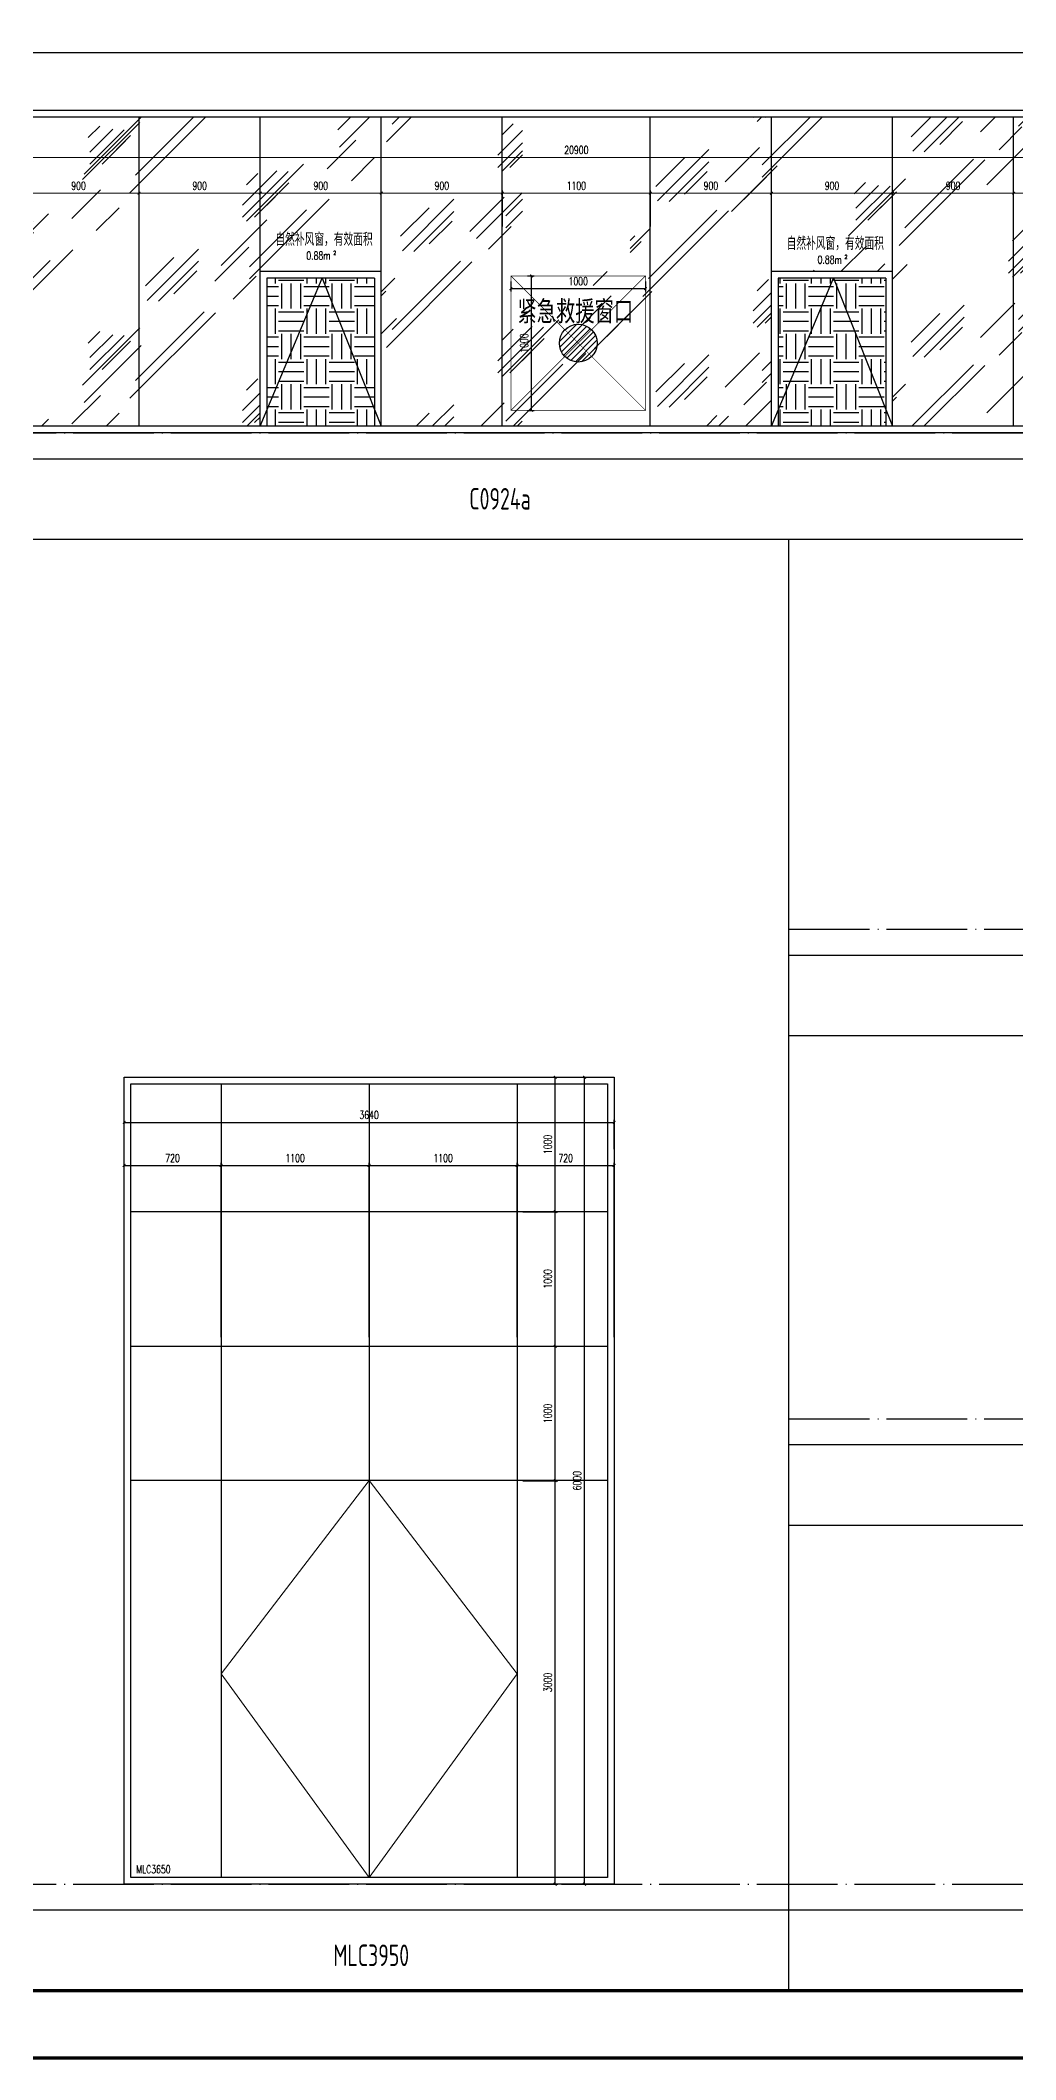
# Model space of a CAD drawing. Extents: x -4210259 to 293730, y -7499 to 868879.
# Drawn here: x -172583 to -165335, y 421208 to 436221 of the extents above; entities that cross this region are included whole.
import ezdxf
from ezdxf.enums import TextEntityAlignment as Align

# ---------------------------------------------------------------- set-up
doc = ezdxf.new("R2010")
doc.units = 0
doc.header["$LTSCALE"] = 1000
doc.header["$MEASUREMENT"] = 0
doc.linetypes.add('DASH', pattern=[0.35, 0.25, -0.1])
doc.linetypes.add('DOTE', pattern=[2.42, 2, -0.2, 0.02, -0.2])
doc.layers.get('Defpoints').update_dxf_attribs({"color": 210})
for name, color, linetype in [('0-cxFrame', 155, 'Continuous'), ('A-AXIS-DOTE', 14, 'DOTE'), ('A-CURTAIN', 134, 'Continuous'), ('A-LIN-V', 9, 'Continuous'), ('A-TEXT', 61, 'Continuous'), ('A-WINDOW', 140, 'Continuous'), ('A-云线', 50, 'Continuous'), ('A-门窗表显示尺寸', 160, 'Continuous'), ('SPACE_HATCH', 8, 'Continuous'), ('参考线', 8, 'Continuous')]:
    doc.layers.add(name, color=color, linetype=linetype)
doc.layers.add('0-cxText', color=131, linetype='Continuous', lineweight=25)
doc.layers.add('A-WALL-HATCH', color=8, linetype='Continuous', lineweight=13)
doc.layers.add('A-加建区域', color=47, linetype='Continuous', plot=False)
doc.styles.add('_TCH_DIM_T3', font='SIMPLEX', dxfattribs={"width": 0.705882, "bigfont": 'GBCBIG'})
doc.styles.add('_TCH_SPACE', font='SIMPLEX', dxfattribs={"height": 5, "bigfont": 'GBCBIG'})
doc.styles.add('A-DIM_T3', font='SIMPLEX', dxfattribs={"width": 0.705882, "bigfont": 'GBCBIG'})
doc.styles.add('A-STANDARD', font='SIMPLEX', dxfattribs={"bigfont": 'GBCBIG'})
doc.styles.add('cx_tuming', font='')
doc.styles.add('cx_tuqian1', font='')
doc.styles.add('EXPO2012', font='@TSSDENG', dxfattribs={"width": 0.7, "bigfont": '@TSSDCHN'})
doc.styles.add('STYLE1', font='')
doc.styles.add('黑体', font='', dxfattribs={"height": 12})
doc.styles.get('cx_tuming').set_extended_font_data('SimHei')
doc.styles.get('cx_tuqian1').set_extended_font_data('SimSun')
doc.styles.get('STYLE1').set_extended_font_data('SimSun')
doc.styles.get('黑体').set_extended_font_data('SimHei')
doc.dimstyles.new('_TCH_ARCH&&20', dxfattribs={"dimtxt": 59.5, "dimasz": 20, "dimexe": 20, "dimexo": 20, "dimgap": 25.25, "dimtad": 1, "dimdec": 0, "dimzin": 0, "dimdsep": 46, "dimtxsty": '_TCH_DIM_T3', "dimblk": 'ARCHTICK', "dimcen": 0.09, "dimclrt": 7, "dimazin": 2, "dimtfac": 1, "dimtdec": 0, "dimtix": 1, "dimtmove": 2, "dimatfit": 3, "dimfxl": 0, "dimtolj": 1, "dimtzin": 0, "dimarcsym": 0})
doc.dimstyles.new('A-DIM&&20', dxfattribs={"dimtxt": 59.5, "dimasz": 20, "dimexe": 20, "dimexo": 20, "dimgap": 25.25, "dimtad": 1, "dimdec": 0, "dimzin": 0, "dimdsep": 46, "dimtxsty": 'A-DIM_T3', "dimblk": 'ARCHTICK', "dimcen": 0.09, "dimclrt": 7, "dimazin": 2, "dimtfac": 1, "dimtdec": 0, "dimtix": 1, "dimtmove": 2, "dimatfit": 3, "dimfxl": 0, "dimtolj": 1, "dimtzin": 0, "dimarcsym": 0})
pattern_1 = [(0, (0, 0), (187.5, 187.5), [187.5, -187.5]), (0, (0, 70.31), (187.5, 187.5), [187.5, -187.5]), (0, (0, 140.62), (187.5, 187.5), [187.5, -187.5]), (90, (23.44, 164.06), (-187.5, 187.5), [187.5, -187.5]), (90, (93.75, 164.06), (-187.5, 187.5), [187.5, -187.5]), (90, (164.06, 164.06), (-187.5, 187.5), [187.5, -187.5])]

# ---------------------------------------------------------------- blocks, each defined once
blk = doc.blocks.new('TK22.A1 L(Dragon)')
at = {"layer": '0-cxFrame', "color": 7, "const_width": 0.5}
blk.add_lwpolyline([(0, 0), (-841, 0), (-841, 594), (0, 594)], close=True, dxfattribs=at)
at = {"layer": '0-cxFrame', "const_width": 0.5}
blk.add_lwpolyline([(-80, 10), (-821, 10), (-821, 584), (-80, 584)], close=True, dxfattribs=at)
at = {"style": '黑体', "flags": 4}
blk.add_attdef('图幅', text='', height=3.3, dxfattribs=at).set_placement((-40, 3), align=Align.RIGHT)
at = {"layer": '0-cxText', "flags": 4}
for tag, height, style, p in [('建设单位', 3.5, 'cx_tuming', (-45, 240)), ('项目名称', 3.5, 'cx_tuming', (-45, 210)), ('子项名称', 3.5, 'cx_tuming', (-45, 180)), ('工程编号', 3.3, 'cx_tuqian1', (-35, 165)), ('图名1', 3.5, 'cx_tuming', (-45, 87)), ('图名2', 3.5, 'cx_tuming', (-45, 79)), ('图名3', 3.5, 'cx_tuming', (-45, 71)), ('出图日期', 3.3, 'cx_tuqian1', (-39, 60)), ('专业', 3.3, 'cx_tuqian1', (-55, 52)), ('图号', 3.3, 'cx_tuqian1', (-55, 44)), ('版次', 3.3, 'cx_tuqian1', (-20, 44))]:
    blk.add_attdef(tag, text='', height=height, dxfattribs=dict(at, style=style)).set_placement(p, align=Align.MIDDLE)
at = {"layer": 'Defpoints', "color": 6, "flags": 4}
for tag, height, style, p in [('tufu', 3.3, '黑体', (-12, 12)), ('dwfname', 4, 'cx_tuqian1', (-80, 3))]:
    blk.add_attdef(tag, text='', height=height, dxfattribs=dict(at, style=style)).set_placement(p, align=Align.RIGHT)
blk = doc.blocks.new('_ArchTick')
at = {"color": 0, "linetype": 'ByBlock', "const_width": 0.4}
blk.add_lwpolyline([(-0.5, -0.5), (0.5, 0.5)], dxfattribs=at)
blk = doc.blocks.new('*D1372')
at = {"layer": 'A-门窗表显示尺寸', "color": 0, "lineweight": -2}
for p, q in [((-1982287, 523237), (-1982156, 523237)), ((-1982176, 517237), (-1982176, 523237)), ((-1982287, 517237), (-1982156, 517237))]:
    blk.add_line(p, q, dxfattribs=at)
at = {"layer": 'Defpoints', "color": 0}
for p in [(-1982307, 523237), (-1982176, 523237), (-1982307, 517237)]:
    blk.add_point(p, dxfattribs=at)
at = {"layer": 'A-门窗表显示尺寸', "color": 0, "lineweight": -2, "xscale": 20, "yscale": 20, "zscale": 20}
for p, rotation in [((-1982176, 523237), 90), ((-1982176, 517237), 270)]:
    blk.add_blockref('_ArchTick', p, dxfattribs=dict(at, rotation=rotation))
at = {"layer": 'A-门窗表显示尺寸', "color": 7, "insert": (-1982231, 520237), "char_height": 59.5, "attachment_point": 5, "rotation": 90, "style": 'A-DIM_T3'}
blk.add_mtext('\\A1;6000', dxfattribs=at)
blk = doc.blocks.new('*D1373')
at = {"layer": 'A-门窗表显示尺寸', "color": 0, "lineweight": -2}
for p, q in [((-1982635, 523237), (-1982374, 523237)), ((-1982394, 522237), (-1982394, 523237)), ((-1982635, 522237), (-1982374, 522237))]:
    blk.add_line(p, q, dxfattribs=at)
at = {"layer": 'Defpoints', "color": 0}
for p in [(-1982655, 523237), (-1982394, 523237), (-1982655, 522237)]:
    blk.add_point(p, dxfattribs=at)
at = {"layer": 'A-门窗表显示尺寸', "color": 0, "lineweight": -2, "xscale": 20, "yscale": 20, "zscale": 20}
for p, rotation in [((-1982394, 523237), 90), ((-1982394, 522237), 270)]:
    blk.add_blockref('_ArchTick', p, dxfattribs=dict(at, rotation=rotation))
at = {"layer": 'A-门窗表显示尺寸', "color": 7, "insert": (-1982449, 522737), "char_height": 59.5, "attachment_point": 5, "rotation": 90, "style": 'A-DIM_T3'}
blk.add_mtext('\\A1;1000', dxfattribs=at)
blk = doc.blocks.new('*D1374')
at = {"layer": 'A-门窗表显示尺寸', "color": 0, "lineweight": -2}
for p, q in [((-1982635, 522237), (-1982374, 522237)), ((-1982394, 521237), (-1982394, 522237)), ((-1982635, 521237), (-1982374, 521237))]:
    blk.add_line(p, q, dxfattribs=at)
at = {"layer": 'Defpoints', "color": 0}
for p in [(-1982655, 522237), (-1982394, 522237), (-1982655, 521237)]:
    blk.add_point(p, dxfattribs=at)
at = {"layer": 'A-门窗表显示尺寸', "color": 0, "lineweight": -2, "xscale": 20, "yscale": 20, "zscale": 20}
for p, rotation in [((-1982394, 522237), 90), ((-1982394, 521237), 270)]:
    blk.add_blockref('_ArchTick', p, dxfattribs=dict(at, rotation=rotation))
at = {"layer": 'A-门窗表显示尺寸', "color": 7, "insert": (-1982449, 521737), "char_height": 59.5, "attachment_point": 5, "rotation": 90, "style": 'A-DIM_T3'}
blk.add_mtext('\\A1;1000', dxfattribs=at)
blk = doc.blocks.new('*D1375')
at = {"layer": 'A-门窗表显示尺寸', "color": 0, "lineweight": -2}
for p, q in [((-1982635, 521237), (-1982374, 521237)), ((-1982394, 520237), (-1982394, 521237)), ((-1982635, 520237), (-1982374, 520237))]:
    blk.add_line(p, q, dxfattribs=at)
at = {"layer": 'Defpoints', "color": 0}
for p in [(-1982655, 521237), (-1982394, 521237), (-1982655, 520237)]:
    blk.add_point(p, dxfattribs=at)
at = {"layer": 'A-门窗表显示尺寸', "color": 0, "lineweight": -2, "xscale": 20, "yscale": 20, "zscale": 20}
for p, rotation in [((-1982394, 521237), 90), ((-1982394, 520237), 270)]:
    blk.add_blockref('_ArchTick', p, dxfattribs=dict(at, rotation=rotation))
at = {"layer": 'A-门窗表显示尺寸', "color": 7, "insert": (-1982449, 520737), "char_height": 59.5, "attachment_point": 5, "rotation": 90, "style": 'A-DIM_T3'}
blk.add_mtext('\\A1;1000', dxfattribs=at)
blk = doc.blocks.new('*D1376')
at = {"layer": 'A-门窗表显示尺寸', "color": 0, "lineweight": -2}
for p, q in [((-1982635, 520237), (-1982374, 520237)), ((-1982394, 517237), (-1982394, 520237)), ((-1982635, 517237), (-1982374, 517237))]:
    blk.add_line(p, q, dxfattribs=at)
at = {"layer": 'Defpoints', "color": 0}
for p in [(-1982655, 520237), (-1982394, 520237), (-1982655, 517237)]:
    blk.add_point(p, dxfattribs=at)
at = {"layer": 'A-门窗表显示尺寸', "color": 0, "lineweight": -2, "xscale": 20, "yscale": 20, "zscale": 20}
for p, rotation in [((-1982394, 520237), 90), ((-1982394, 517237), 270)]:
    blk.add_blockref('_ArchTick', p, dxfattribs=dict(at, rotation=rotation))
at = {"layer": 'A-门窗表显示尺寸', "color": 7, "insert": (-1982449, 518737), "char_height": 59.5, "attachment_point": 5, "rotation": 90, "style": 'A-DIM_T3'}
blk.add_mtext('\\A1;3000', dxfattribs=at)
blk = doc.blocks.new('*D1377')
at = {"layer": 'A-门窗表显示尺寸', "color": 0, "lineweight": -2}
for p, q in [((-1985598, 522703), (-1985598, 522921)), ((-1985598, 522901), (-1981956, 522901)), ((-1981956, 522703), (-1981956, 522921))]:
    blk.add_line(p, q, dxfattribs=at)
at = {"layer": 'Defpoints', "color": 0}
for p in [(-1981956, 522901), (-1985598, 522683), (-1981956, 522683)]:
    blk.add_point(p, dxfattribs=at)
at = {"layer": 'A-门窗表显示尺寸', "color": 0, "lineweight": -2, "xscale": 20, "yscale": 20, "zscale": 20, "rotation": 180}
blk.add_blockref('_ArchTick', (-1985598, 522901), dxfattribs=at)
at = {"layer": 'A-门窗表显示尺寸', "color": 0, "lineweight": -2, "xscale": 20, "yscale": 20, "zscale": 20}
blk.add_blockref('_ArchTick', (-1981956, 522901), dxfattribs=at)
at = {"layer": 'A-门窗表显示尺寸', "color": 7, "insert": (-1983777, 522956), "char_height": 59.5, "attachment_point": 5, "style": 'A-DIM_T3'}
blk.add_mtext('\\A1;3640', dxfattribs=at)
blk = doc.blocks.new('*D1378')
at = {"layer": 'A-门窗表显示尺寸', "color": 0, "lineweight": -2}
for p, q in [((-1982677, 521305), (-1982677, 522601)), ((-1982677, 522581), (-1981956, 522581)), ((-1981956, 521305), (-1981956, 522601))]:
    blk.add_line(p, q, dxfattribs=at)
at = {"layer": 'Defpoints', "color": 0}
for p in [(-1981956, 522581), (-1982677, 521285), (-1981956, 521285)]:
    blk.add_point(p, dxfattribs=at)
at = {"layer": 'A-门窗表显示尺寸', "color": 0, "lineweight": -2, "xscale": 20, "yscale": 20, "zscale": 20, "rotation": 180}
blk.add_blockref('_ArchTick', (-1982677, 522581), dxfattribs=at)
at = {"layer": 'A-门窗表显示尺寸', "color": 0, "lineweight": -2, "xscale": 20, "yscale": 20, "zscale": 20}
blk.add_blockref('_ArchTick', (-1981956, 522581), dxfattribs=at)
at = {"layer": 'A-门窗表显示尺寸', "color": 7, "insert": (-1982316, 522636), "char_height": 59.5, "attachment_point": 5, "style": 'A-DIM_T3'}
blk.add_mtext('\\A1;720', dxfattribs=at)
blk = doc.blocks.new('*D1379')
at = {"layer": 'A-门窗表显示尺寸', "color": 0, "lineweight": -2}
for p, q in [((-1983777, 521305), (-1983777, 522601)), ((-1983777, 522581), (-1982677, 522581)), ((-1982677, 521305), (-1982677, 522601))]:
    blk.add_line(p, q, dxfattribs=at)
at = {"layer": 'Defpoints', "color": 0}
for p in [(-1982677, 522581), (-1983777, 521285), (-1982677, 521285)]:
    blk.add_point(p, dxfattribs=at)
at = {"layer": 'A-门窗表显示尺寸', "color": 0, "lineweight": -2, "xscale": 20, "yscale": 20, "zscale": 20, "rotation": 180}
blk.add_blockref('_ArchTick', (-1983777, 522581), dxfattribs=at)
at = {"layer": 'A-门窗表显示尺寸', "color": 0, "lineweight": -2, "xscale": 20, "yscale": 20, "zscale": 20}
blk.add_blockref('_ArchTick', (-1982677, 522581), dxfattribs=at)
at = {"layer": 'A-门窗表显示尺寸', "color": 7, "insert": (-1983227, 522636), "char_height": 59.5, "attachment_point": 5, "style": 'A-DIM_T3'}
blk.add_mtext('\\A1;1100', dxfattribs=at)
blk = doc.blocks.new('*D1380')
at = {"layer": 'A-门窗表显示尺寸', "color": 0, "lineweight": -2}
for p, q in [((-1984877, 521305), (-1984877, 522601)), ((-1984877, 522581), (-1983777, 522581)), ((-1983777, 521305), (-1983777, 522601))]:
    blk.add_line(p, q, dxfattribs=at)
at = {"layer": 'Defpoints', "color": 0}
for p in [(-1983777, 522581), (-1984877, 521285), (-1983777, 521285)]:
    blk.add_point(p, dxfattribs=at)
at = {"layer": 'A-门窗表显示尺寸', "color": 0, "lineweight": -2, "xscale": 20, "yscale": 20, "zscale": 20, "rotation": 180}
blk.add_blockref('_ArchTick', (-1984877, 522581), dxfattribs=at)
at = {"layer": 'A-门窗表显示尺寸', "color": 0, "lineweight": -2, "xscale": 20, "yscale": 20, "zscale": 20}
blk.add_blockref('_ArchTick', (-1983777, 522581), dxfattribs=at)
at = {"layer": 'A-门窗表显示尺寸', "color": 7, "insert": (-1984327, 522636), "char_height": 59.5, "attachment_point": 5, "style": 'A-DIM_T3'}
blk.add_mtext('\\A1;1100', dxfattribs=at)
blk = doc.blocks.new('*D1381')
at = {"layer": 'A-门窗表显示尺寸', "color": 0, "lineweight": -2}
for p, q in [((-1985598, 521305), (-1985598, 522601)), ((-1985598, 522581), (-1984877, 522581)), ((-1984877, 521305), (-1984877, 522601))]:
    blk.add_line(p, q, dxfattribs=at)
at = {"layer": 'Defpoints', "color": 0}
for p in [(-1984877, 522581), (-1985598, 521285), (-1984877, 521285)]:
    blk.add_point(p, dxfattribs=at)
at = {"layer": 'A-门窗表显示尺寸', "color": 0, "lineweight": -2, "xscale": 20, "yscale": 20, "zscale": 20, "rotation": 180}
blk.add_blockref('_ArchTick', (-1985598, 522581), dxfattribs=at)
at = {"layer": 'A-门窗表显示尺寸', "color": 0, "lineweight": -2, "xscale": 20, "yscale": 20, "zscale": 20}
blk.add_blockref('_ArchTick', (-1984877, 522581), dxfattribs=at)
at = {"layer": 'A-门窗表显示尺寸', "color": 7, "insert": (-1985238, 522636), "char_height": 59.5, "attachment_point": 5, "style": 'A-DIM_T3'}
blk.add_mtext('\\A1;720', dxfattribs=at)
blk = doc.blocks.new('*D1507')
at = {"layer": 'A-加建区域', "color": 0, "lineweight": -2}
for p, q in [((-213333, 538419), (-213333, 538345)), ((-212333, 538419), (-212333, 538345)), ((-213333, 538365), (-212333, 538365))]:
    blk.add_line(p, q, dxfattribs=at)
at = {"layer": 'Defpoints', "color": 0}
for p in [(-213333, 538439), (-212333, 538439), (-212333, 538365)]:
    blk.add_point(p, dxfattribs=at)
at = {"layer": 'A-加建区域', "color": 0, "lineweight": -2, "xscale": 20, "yscale": 20, "zscale": 20, "rotation": 180}
blk.add_blockref('_ArchTick', (-213333, 538365), dxfattribs=at)
at = {"layer": 'A-加建区域', "color": 0, "lineweight": -2, "xscale": 20, "yscale": 20, "zscale": 20}
blk.add_blockref('_ArchTick', (-212333, 538365), dxfattribs=at)
at = {"layer": 'A-加建区域', "color": 7, "insert": (-212833, 538420), "char_height": 59.5, "attachment_point": 5, "style": '_TCH_DIM_T3'}
blk.add_mtext('\\A1;1000', dxfattribs=at)
blk = doc.blocks.new('*D1508')
at = {"layer": 'A-加建区域', "color": 0, "lineweight": -2}
for p, q in [((-213211, 538460), (-213160, 538460)), ((-213180, 537460), (-213180, 538460)), ((-213211, 537460), (-213160, 537460))]:
    blk.add_line(p, q, dxfattribs=at)
at = {"layer": 'Defpoints', "color": 0}
for p in [(-213231, 538460), (-213180, 538460), (-213231, 537460)]:
    blk.add_point(p, dxfattribs=at)
at = {"layer": 'A-加建区域', "color": 0, "lineweight": -2, "xscale": 20, "yscale": 20, "zscale": 20}
for p, rotation in [((-213180, 538460), 90), ((-213180, 537460), 270)]:
    blk.add_blockref('_ArchTick', p, dxfattribs=dict(at, rotation=rotation))
at = {"layer": 'A-加建区域', "color": 7, "insert": (-213235, 537960), "char_height": 59.5, "attachment_point": 5, "rotation": 90, "style": '_TCH_DIM_T3'}
blk.add_mtext('\\A1;1000', dxfattribs=at)
blk = doc.blocks.new('*D1455')
at = {"layer": 'A-门窗表显示尺寸', "color": 0, "lineweight": -2}
for p, q in [((-182799, 543091), (-182799, 543358)), ((-161899, 543091), (-161899, 543358)), ((-182799, 543338), (-161899, 543338))]:
    blk.add_line(p, q, dxfattribs=at)
at = {"layer": 'Defpoints', "color": 0}
for p in [(-161899, 543338), (-182799, 543071), (-161899, 543071)]:
    blk.add_point(p, dxfattribs=at)
at = {"layer": 'A-门窗表显示尺寸', "color": 0, "lineweight": -2, "xscale": 20, "yscale": 20, "zscale": 20, "rotation": 180}
blk.add_blockref('_ArchTick', (-182799, 543338), dxfattribs=at)
at = {"layer": 'A-门窗表显示尺寸', "color": 0, "lineweight": -2, "xscale": 20, "yscale": 20, "zscale": 20}
blk.add_blockref('_ArchTick', (-161899, 543338), dxfattribs=at)
at = {"layer": 'A-门窗表显示尺寸', "color": 7, "insert": (-172349, 543393), "char_height": 59.5, "attachment_point": 5, "style": 'A-DIM_T3'}
blk.add_mtext('\\A1;20900', dxfattribs=at)
blk = doc.blocks.new('*D1465')
at = {"layer": 'A-门窗表显示尺寸', "color": 0, "lineweight": -2}
for p, q in [((-169099, 542824), (-169099, 543092)), ((-169099, 543072), (-168199, 543072)), ((-168199, 542824), (-168199, 543092))]:
    blk.add_line(p, q, dxfattribs=at)
at = {"layer": 'Defpoints', "color": 0}
for p in [(-168199, 543072), (-169099, 542804), (-168199, 542804)]:
    blk.add_point(p, dxfattribs=at)
at = {"layer": 'A-门窗表显示尺寸', "color": 0, "lineweight": -2, "xscale": 20, "yscale": 20, "zscale": 20, "rotation": 180}
blk.add_blockref('_ArchTick', (-169099, 543072), dxfattribs=at)
at = {"layer": 'A-门窗表显示尺寸', "color": 0, "lineweight": -2, "xscale": 20, "yscale": 20, "zscale": 20}
blk.add_blockref('_ArchTick', (-168199, 543072), dxfattribs=at)
at = {"layer": 'A-门窗表显示尺寸', "color": 7, "insert": (-168649, 543127), "char_height": 59.5, "attachment_point": 5, "style": 'A-DIM_T3'}
blk.add_mtext('\\A1;900', dxfattribs=at)
blk = doc.blocks.new('*D1466')
at = {"layer": 'A-门窗表显示尺寸', "color": 0, "lineweight": -2}
for p, q in [((-169999, 542824), (-169999, 543092)), ((-169999, 543072), (-169099, 543072)), ((-169099, 542824), (-169099, 543092))]:
    blk.add_line(p, q, dxfattribs=at)
at = {"layer": 'Defpoints', "color": 0}
for p in [(-169099, 543072), (-169999, 542804), (-169099, 542804)]:
    blk.add_point(p, dxfattribs=at)
at = {"layer": 'A-门窗表显示尺寸', "color": 0, "lineweight": -2, "xscale": 20, "yscale": 20, "zscale": 20, "rotation": 180}
blk.add_blockref('_ArchTick', (-169999, 543072), dxfattribs=at)
at = {"layer": 'A-门窗表显示尺寸', "color": 0, "lineweight": -2, "xscale": 20, "yscale": 20, "zscale": 20}
blk.add_blockref('_ArchTick', (-169099, 543072), dxfattribs=at)
at = {"layer": 'A-门窗表显示尺寸', "color": 7, "insert": (-169549, 543127), "char_height": 59.5, "attachment_point": 5, "style": 'A-DIM_T3'}
blk.add_mtext('\\A1;900', dxfattribs=at)
blk = doc.blocks.new('*D1467')
at = {"layer": 'A-门窗表显示尺寸', "color": 0, "lineweight": -2}
for p, q in [((-170899, 542824), (-170899, 543092)), ((-170899, 543072), (-169999, 543072)), ((-169999, 542824), (-169999, 543092))]:
    blk.add_line(p, q, dxfattribs=at)
at = {"layer": 'Defpoints', "color": 0}
for p in [(-169999, 543072), (-170899, 542804), (-169999, 542804)]:
    blk.add_point(p, dxfattribs=at)
at = {"layer": 'A-门窗表显示尺寸', "color": 0, "lineweight": -2, "xscale": 20, "yscale": 20, "zscale": 20, "rotation": 180}
blk.add_blockref('_ArchTick', (-170899, 543072), dxfattribs=at)
at = {"layer": 'A-门窗表显示尺寸', "color": 0, "lineweight": -2, "xscale": 20, "yscale": 20, "zscale": 20}
blk.add_blockref('_ArchTick', (-169999, 543072), dxfattribs=at)
at = {"layer": 'A-门窗表显示尺寸', "color": 7, "insert": (-170449, 543127), "char_height": 59.5, "attachment_point": 5, "style": 'A-DIM_T3'}
blk.add_mtext('\\A1;900', dxfattribs=at)
blk = doc.blocks.new('*D1468')
at = {"layer": 'A-门窗表显示尺寸', "color": 0, "lineweight": -2}
for p, q in [((-171799, 542824), (-171799, 543092)), ((-171799, 543072), (-170899, 543072)), ((-170899, 542824), (-170899, 543092))]:
    blk.add_line(p, q, dxfattribs=at)
at = {"layer": 'Defpoints', "color": 0}
for p in [(-170899, 543072), (-171799, 542804), (-170899, 542804)]:
    blk.add_point(p, dxfattribs=at)
at = {"layer": 'A-门窗表显示尺寸', "color": 0, "lineweight": -2, "xscale": 20, "yscale": 20, "zscale": 20, "rotation": 180}
blk.add_blockref('_ArchTick', (-171799, 543072), dxfattribs=at)
at = {"layer": 'A-门窗表显示尺寸', "color": 0, "lineweight": -2, "xscale": 20, "yscale": 20, "zscale": 20}
blk.add_blockref('_ArchTick', (-170899, 543072), dxfattribs=at)
at = {"layer": 'A-门窗表显示尺寸', "color": 7, "insert": (-171349, 543127), "char_height": 59.5, "attachment_point": 5, "style": 'A-DIM_T3'}
blk.add_mtext('\\A1;900', dxfattribs=at)
blk = doc.blocks.new('*D1469')
at = {"layer": 'A-门窗表显示尺寸', "color": 0, "lineweight": -2}
for p, q in [((-172899, 542824), (-172899, 543092)), ((-172899, 543072), (-171799, 543072)), ((-171799, 542824), (-171799, 543092))]:
    blk.add_line(p, q, dxfattribs=at)
at = {"layer": 'Defpoints', "color": 0}
for p in [(-171799, 543072), (-172899, 542804), (-171799, 542804)]:
    blk.add_point(p, dxfattribs=at)
at = {"layer": 'A-门窗表显示尺寸', "color": 0, "lineweight": -2, "xscale": 20, "yscale": 20, "zscale": 20, "rotation": 180}
blk.add_blockref('_ArchTick', (-172899, 543072), dxfattribs=at)
at = {"layer": 'A-门窗表显示尺寸', "color": 0, "lineweight": -2, "xscale": 20, "yscale": 20, "zscale": 20}
blk.add_blockref('_ArchTick', (-171799, 543072), dxfattribs=at)
at = {"layer": 'A-门窗表显示尺寸', "color": 7, "insert": (-172349, 543127), "char_height": 59.5, "attachment_point": 5, "style": 'A-DIM_T3'}
blk.add_mtext('\\A1;1100', dxfattribs=at)
blk = doc.blocks.new('*D1470')
at = {"layer": 'A-门窗表显示尺寸', "color": 0, "lineweight": -2}
for p, q in [((-173799, 542824), (-173799, 543092)), ((-173799, 543072), (-172899, 543072)), ((-172899, 542824), (-172899, 543092))]:
    blk.add_line(p, q, dxfattribs=at)
at = {"layer": 'Defpoints', "color": 0}
for p in [(-172899, 543072), (-173799, 542804), (-172899, 542804)]:
    blk.add_point(p, dxfattribs=at)
at = {"layer": 'A-门窗表显示尺寸', "color": 0, "lineweight": -2, "xscale": 20, "yscale": 20, "zscale": 20, "rotation": 180}
blk.add_blockref('_ArchTick', (-173799, 543072), dxfattribs=at)
at = {"layer": 'A-门窗表显示尺寸', "color": 0, "lineweight": -2, "xscale": 20, "yscale": 20, "zscale": 20}
blk.add_blockref('_ArchTick', (-172899, 543072), dxfattribs=at)
at = {"layer": 'A-门窗表显示尺寸', "color": 7, "insert": (-173349, 543127), "char_height": 59.5, "attachment_point": 5, "style": 'A-DIM_T3'}
blk.add_mtext('\\A1;900', dxfattribs=at)
blk = doc.blocks.new('*D1471')
at = {"layer": 'A-门窗表显示尺寸', "color": 0, "lineweight": -2}
for p, q in [((-174699, 542824), (-174699, 543092)), ((-174699, 543072), (-173799, 543072)), ((-173799, 542824), (-173799, 543092))]:
    blk.add_line(p, q, dxfattribs=at)
at = {"layer": 'Defpoints', "color": 0}
for p in [(-173799, 543072), (-174699, 542804), (-173799, 542804)]:
    blk.add_point(p, dxfattribs=at)
at = {"layer": 'A-门窗表显示尺寸', "color": 0, "lineweight": -2, "xscale": 20, "yscale": 20, "zscale": 20, "rotation": 180}
blk.add_blockref('_ArchTick', (-174699, 543072), dxfattribs=at)
at = {"layer": 'A-门窗表显示尺寸', "color": 0, "lineweight": -2, "xscale": 20, "yscale": 20, "zscale": 20}
blk.add_blockref('_ArchTick', (-173799, 543072), dxfattribs=at)
at = {"layer": 'A-门窗表显示尺寸', "color": 7, "insert": (-174249, 543127), "char_height": 59.5, "attachment_point": 5, "style": 'A-DIM_T3'}
blk.add_mtext('\\A1;900', dxfattribs=at)
blk = doc.blocks.new('*D1472')
at = {"layer": 'A-门窗表显示尺寸', "color": 0, "lineweight": -2}
for p, q in [((-175599, 542824), (-175599, 543092)), ((-175599, 543072), (-174699, 543072)), ((-174699, 542824), (-174699, 543092))]:
    blk.add_line(p, q, dxfattribs=at)
at = {"layer": 'Defpoints', "color": 0}
for p in [(-174699, 543072), (-175599, 542804), (-174699, 542804)]:
    blk.add_point(p, dxfattribs=at)
at = {"layer": 'A-门窗表显示尺寸', "color": 0, "lineweight": -2, "xscale": 20, "yscale": 20, "zscale": 20, "rotation": 180}
blk.add_blockref('_ArchTick', (-175599, 543072), dxfattribs=at)
at = {"layer": 'A-门窗表显示尺寸', "color": 0, "lineweight": -2, "xscale": 20, "yscale": 20, "zscale": 20}
blk.add_blockref('_ArchTick', (-174699, 543072), dxfattribs=at)
at = {"layer": 'A-门窗表显示尺寸', "color": 7, "insert": (-175149, 543127), "char_height": 59.5, "attachment_point": 5, "style": 'A-DIM_T3'}
blk.add_mtext('\\A1;900', dxfattribs=at)
blk = doc.blocks.new('*D1473')
at = {"layer": 'A-门窗表显示尺寸', "color": 0, "lineweight": -2}
for p, q in [((-176499, 542824), (-176499, 543092)), ((-176499, 543072), (-175599, 543072)), ((-175599, 542824), (-175599, 543092))]:
    blk.add_line(p, q, dxfattribs=at)
at = {"layer": 'Defpoints', "color": 0}
for p in [(-175599, 543072), (-176499, 542804), (-175599, 542804)]:
    blk.add_point(p, dxfattribs=at)
at = {"layer": 'A-门窗表显示尺寸', "color": 0, "lineweight": -2, "xscale": 20, "yscale": 20, "zscale": 20, "rotation": 180}
blk.add_blockref('_ArchTick', (-176499, 543072), dxfattribs=at)
at = {"layer": 'A-门窗表显示尺寸', "color": 0, "lineweight": -2, "xscale": 20, "yscale": 20, "zscale": 20}
blk.add_blockref('_ArchTick', (-175599, 543072), dxfattribs=at)
at = {"layer": 'A-门窗表显示尺寸', "color": 7, "insert": (-176049, 543127), "char_height": 59.5, "attachment_point": 5, "style": 'A-DIM_T3'}
blk.add_mtext('\\A1;900', dxfattribs=at)
blk = doc.blocks.new('444')
at = {"layer": 'A-WALL-HATCH'}
for points in [[(-1983776.9, 520237.5), (-1984877.1, 518800), (-1983776.9, 517287.5)], [(-1983776.9, 520237.5), (-1982676.9, 518800), (-1983776.9, 517287.5)]]:
    blk.add_lwpolyline(points, dxfattribs=at)
at = {"layer": 'A-WINDOW'}
for p, q in [((-1984877.1, 523187.5), (-1984877.1, 517287.5)), ((-1983776.9, 523187.5), (-1983776.9, 517287.5)), ((-1982676.9, 523187.5), (-1982676.9, 517287.5)), ((-1985548.1, 522237.5), (-1982005.8, 522237.5)), ((-1985548.1, 521237.5), (-1982005.8, 521237.5)), ((-1982005.8, 520237.5), (-1985548.1, 520237.5))]:
    blk.add_line(p, q, dxfattribs=at)
for points in [[(-1985598.1, 523237.5), (-1981955.8, 523237.5), (-1981955.8, 517237.5), (-1985598.1, 517237.5)], [(-1985548.1, 523187.5), (-1982005.8, 523187.5), (-1982005.8, 517287.5), (-1985548.1, 517287.5)]]:
    blk.add_lwpolyline(points, close=True, dxfattribs=at)
at = {"layer": 'A-门窗表显示尺寸', "color": 3, "style": 'A-STANDARD', "width": 0.705882}
blk.add_text('MLC3650', height=59.5, dxfattribs=at).set_placement((-1985507.9, 517317.5))
at = {"layer": 'A-门窗表显示尺寸'}
for p1, p2, distance, picture, middle in [((-1982655.4, 522237.5), (-1982655.4, 523237.5), -261.4, '*D1373', (-1982449, 522737.5)), ((-1982306.6, 517237.5), (-1982306.6, 523237.5), -130.4, '*D1372', (-1982231.2, 520237.5)), ((-1984877.1, 521285.4), (-1983776.9, 521285.4), 1295.4, '*D1380', (-1984327, 522635.9)), ((-1983776.9, 521285.4), (-1982676.9, 521285.4), 1295.4, '*D1379', (-1983226.9, 522635.9)), ((-1982655.4, 521237.5), (-1982655.4, 522237.5), -261.4, '*D1374', (-1982449, 521737.5)), ((-1982655.4, 520237.5), (-1982655.4, 521237.5), -261.4, '*D1375', (-1982449, 520737.5)), ((-1982655.4, 517237.5), (-1982655.4, 520237.5), -261.4, '*D1376', (-1982449, 518737.5))]:
    dim = blk.add_aligned_dim(p1=p1, p2=p2, distance=distance, dimstyle='A-DIM&&20', dxfattribs=at)
    dim.commit()
    dim.dimension.update_dxf_attribs({"geometry": picture, "text_midpoint": middle})
for p1, p2, distance, text, picture, middle in [((-1985598.1, 522683.4), (-1981955.8, 522683.4), 217.5, '3640', '*D1377', (-1983776.9, 522955.9)), ((-1985598.1, 521285.4), (-1984877.1, 521285.4), 1295.4, '720', '*D1381', (-1985237.6, 522635.9)), ((-1982676.9, 521285.4), (-1981955.8, 521285.4), 1295.4, '720', '*D1378', (-1982316.4, 522635.9))]:
    dim = blk.add_aligned_dim(p1=p1, p2=p2, distance=distance, text=text, dimstyle='A-DIM&&20', dxfattribs=at)
    dim.commit()
    dim.dimension.update_dxf_attribs({"geometry": picture, "text_midpoint": middle})
blk = doc.blocks.new('w432432')
at = {"layer": 'A-加建区域'}
h = blk.add_hatch(dxfattribs=at)
h.set_pattern_fill('ANSI31', color=256, scale=20)
h.set_pattern_definition([(45, (-1625650.35, -1064386.833), (-22.4506403, 22.4506403), [])])
edge = h.paths.add_edge_path()
edge.add_arc((-212832.6, 537960), 140.7, 0, 360)
at = {"layer": 'A-加建区域', "linetype": 'DASH', "const_width": 5}
blk.add_lwpolyline([(-213332.6, 538460), (-212332.6, 538460), (-212332.6, 537460), (-213332.6, 537460)], close=True, dxfattribs=at)
for points in [[(-213332.6, 538460), (-212332.6, 537460)], [(-212332.6, 538460), (-213332.6, 537460)]]:
    blk.add_lwpolyline(points, dxfattribs=at)
at = {"layer": 'A-加建区域', "ltscale": 0.5}
blk.add_circle((-212832.6, 537960), 140.7, dxfattribs=at)
at = {"layer": 'A-加建区域', "linetype": 'Continuous', "style": 'STYLE1', "width": 0.7}
blk.add_text('紧急救援窗口', height=150, dxfattribs=at).set_placement((-213284.3, 538123))
at = {"layer": 'A-加建区域'}
for p1, p2, distance, picture, middle in [((-213332.6, 538438.7), (-212332.6, 538438.7), -73.3, '*D1507', (-212832.6, 538420.4)), ((-213231.4, 537460), (-213231.4, 538460), -51.4, '*D1508', (-213235, 537960))]:
    dim = blk.add_aligned_dim(p1=p1, p2=p2, distance=distance, dimstyle='_TCH_ARCH&&20', dxfattribs=at)
    dim.commit()
    dim.dimension.update_dxf_attribs({"geometry": picture, "text_midpoint": middle})
blk = doc.blocks.new('rrr')
blk.add_wipeout([(-182799.3, 541289.4), (-161899.3, 541289.4), (-161899.3, 543689.4), (-182799.3, 543689.4)]).dxf.layer = '参考线'
at = {"layer": 'A-WALL-HATCH'}
h = blk.add_hatch(dxfattribs=at)
h.set_pattern_fill('玻璃2', color=256, scale=100, angle=180)
h.set_pattern_definition([(45, (1223512.4, 24111.9), (0, 1527.35065), [600, -360, 600, -360, 240, -523.2816]), (45, (1223482.4, 24141.9), (0, 1527.35065), [480, -600, 360, -360, 420, -463.2816]), (45, (1223482.4, 24231.9), (0, 1527.35065), [360, -720, 240, -360, 540, -463.2816]), (45, (1223572.4, 24141.9), (0, 1527.35065), [360, -720, 300, -1303.2815]), (45, (1223662.4, 24231.9), (0, 1527.35065), [180, -900, 120, -1483.2815]), (45, (1223512.4, 24381.9), (0, 1527.35065), [120, -900, 120, -480, 300, -763.2816]), (45, (1224052.4, 24291.9), (0, 1527.35065), [600, -900, 720, -475.2816]), (45, (1224052.4, 24201.9), (0, 1527.35065), [840, -600, 900, -355.2816]), (45, (1224202.4, 24321.9), (0, -1697.0563), [600, -840, 480, -763.2816]), (45, (1224112.4, 24501.9), (0, 1527.35065), [300, -1200, 360, -823.2816]), (45, (1224292.4, 24411.9), (0, 1527.35065), [240, -1200, 240, -1003.2815])])
h.paths.add_polyline_path([(-177399.3, 541339.4), (-177399.3, 542489.4), (-177249.3, 542489.4), (-177249.3, 543639.4), (-182749.3, 543639.4), (-182749.3, 542489.4), (-181899.3, 542489.4), (-181899.3, 541339.4), (-180099.3, 541339.4), (-180099.3, 542489.4), (-179199.3, 542489.4), (-179199.3, 541339.4)])
h.paths.add_polyline_path([(-168199.3, 541339.4), (-168199.3, 542489.4), (-168249.3, 542489.4), (-168249.3, 543639.4), (-171949.3, 543639.4), (-171949.3, 542489.4), (-172749.3, 542489.4), (-172749.3, 543639.4), (-176449.3, 543639.4), (-176449.3, 542489.4), (-176499.3, 542489.4), (-176499.3, 541339.4), (-174699.3, 541339.4), (-174699.3, 542489.4), (-173799.3, 542489.4), (-173799.3, 541339.4), (-170899.3, 541339.4), (-170899.3, 542489.4), (-169999.3, 542489.4), (-169999.3, 541339.4)])
h.paths.add_polyline_path([(-162799.3, 541339.4), (-162799.3, 542489.4), (-161949.3, 542489.4), (-161949.3, 543639.4), (-167449.3, 543639.4), (-167449.3, 542489.4), (-167299.3, 542489.4), (-167299.3, 541339.4), (-165499.3, 541339.4), (-165499.3, 542489.4), (-164599.3, 542489.4), (-164599.3, 541339.4)])
at = {"layer": 'SPACE_HATCH'}
h = blk.add_hatch(dxfattribs=at)
h.set_pattern_fill('土壤', color=256, scale=50, style=0)
h.set_pattern_definition(pattern_1)
h.paths.add_polyline_path([(-173849.3, 542439.4), (-174649.3, 542439.4), (-174649.3, 541339.4), (-173849.3, 541339.4)])
h = blk.add_hatch(dxfattribs=at)
h.set_pattern_fill('土壤', color=256, scale=50, style=0)
h.set_pattern_definition(pattern_1)
h.paths.add_polyline_path([(-170049.3, 542439.4), (-170849.3, 542439.4), (-170849.3, 541339.4), (-170049.3, 541339.4)])
at = {"layer": 'A-WINDOW'}
for p, q in [((-175599.3, 541339.4), (-175599.3, 543639.4)), ((-174699.3, 541339.4), (-174699.3, 543639.4)), ((-173799.3, 541339.4), (-173799.3, 543639.4)), ((-172899.3, 541339.4), (-172899.3, 543639.4)), ((-171799.3, 541339.4), (-171799.3, 543639.4)), ((-170899.3, 541339.4), (-170899.3, 543639.4)), ((-169999.3, 541339.4), (-169999.3, 543639.4)), ((-169099.3, 541339.4), (-169099.3, 543639.4)), ((-173799.3, 542489.4), (-174699.3, 542489.4)), ((-169999.3, 542489.4), (-170899.3, 542489.4)), ((-174649.3, 542439.4), (-174649.3, 541339.4)), ((-173849.3, 542439.4), (-174649.3, 542439.4)), ((-173849.3, 542439.4), (-173849.3, 541339.4)), ((-170849.3, 542439.4), (-170849.3, 541339.4)), ((-170049.3, 542439.4), (-170849.3, 542439.4)), ((-170049.3, 542439.4), (-170049.3, 541339.4))]:
    blk.add_line(p, q, dxfattribs=at)
for points in [[(-161899.3, 541289.4), (-182799.3, 541289.4), (-182799.3, 543689.4), (-161899.3, 543689.4)], [(-161949.3, 541339.4), (-182749.3, 541339.4), (-182749.3, 543639.4), (-161949.3, 543639.4)]]:
    blk.add_lwpolyline(points, close=True, dxfattribs=at)
for points in [[(-174699.3, 541339.4), (-174238.7, 542439.4), (-173799.3, 541339.4)], [(-170899.3, 541339.4), (-170438.7, 542439.4), (-169999.3, 541339.4)]]:
    blk.add_lwpolyline(points, dxfattribs=at)
at = {"layer": 'A-云线'}
blk.add_blockref('w432432', (40497.8, 3996.9), dxfattribs=at)
at = {"layer": 'A-加建区域', "style": '_TCH_SPACE'}
for p in [(-174586.2, 542680), (-170786.2, 542650)]:
    blk.add_text('自然补风窗，有效面积', height=96.45, dxfattribs=at).set_placement(p)
at = {"layer": 'A-加建区域', "style": '_TCH_SPACE', "width": 0.705882}
for s, height, p in [('0.88m', 59.5, (-174355.9, 542577.6)), ('2', 29.8, (-174155.9, 542612.6)), ('0.88m', 59.5, (-170555.9, 542547.6)), ('2', 29.8, (-170355.9, 542582.6))]:
    blk.add_text(s, height=height, dxfattribs=at).set_placement(p)
at = {"layer": 'A-门窗表显示尺寸'}
for p1, p2, picture, middle in [((-182799.3, 543070.6), (-161899.3, 543070.6), '*D1455', (-172349.3, 543393.1)), ((-176499.3, 542804.5), (-175599.3, 542804.5), '*D1473', (-176049.3, 543126.9)), ((-175599.3, 542804.5), (-174699.3, 542804.5), '*D1472', (-175149.3, 543126.9)), ((-174699.3, 542804.5), (-173799.3, 542804.5), '*D1471', (-174249.3, 543126.9)), ((-173799.3, 542804.5), (-172899.3, 542804.5), '*D1470', (-173349.3, 543126.9)), ((-172899.3, 542804.5), (-171799.3, 542804.5), '*D1469', (-172349.3, 543126.9)), ((-171799.3, 542804.5), (-170899.3, 542804.5), '*D1468', (-171349.3, 543126.9)), ((-170899.3, 542804.5), (-169999.3, 542804.5), '*D1467', (-170449.3, 543126.9)), ((-169999.3, 542804.5), (-169099.3, 542804.5), '*D1466', (-169549.3, 543126.9)), ((-169099.3, 542804.5), (-168199.3, 542804.5), '*D1465', (-168649.3, 543126.9))]:
    dim = blk.add_aligned_dim(p1=p1, p2=p2, distance=267.5, dimstyle='A-DIM&&20', dxfattribs=at)
    dim.commit()
    dim.dimension.update_dxf_attribs({"geometry": picture, "text_midpoint": middle})

msp = doc.modelspace()

# ---------------------------------------------------------------- linework, layer by layer
at = {"layer": 'A-AXIS-DOTE', "linetype": 'DOTE', "ltscale": 0.3}
for p, q in [((-179600, 433302.7), (-142550, 433302.7)), ((-167020, 429612.7), (-142550, 429612.7)), ((-167020, 425972.6), (-142550, 425972.6)), ((-179600, 422512.6), (-142550, 422512.6))]:
    msp.add_line(p, q, dxfattribs=at)
at = {"layer": 'A-CURTAIN'}
for p, q in [((-142550, 436129.4), (-179600, 436129.4)), ((-179600, 433110.1), (-142550, 433110.1)), ((-142550, 432510.1), (-179600, 432510.1)), ((-167020, 421720), (-167020, 432510.1)), ((-167020, 429420.1), (-142550, 429420.1)), ((-142550, 428820.1), (-167020, 428820.1)), ((-167020, 425780), (-142550, 425780)), ((-142550, 425180), (-167020, 425180)), ((-179600, 422320), (-142550, 422320)), ((-142550, 421720), (-179600, 421720))]:
    msp.add_line(p, q, dxfattribs=at)

# ---------------------------------------------------------------- block references
at = {"layer": '0-cxFrame', "xscale": 50, "yscale": 50, "zscale": 50}
msp.add_blockref('TK22.A1 L(Dragon)', (-138550, 421220), dxfattribs=at)
at = {"layer": 'A-LIN-V'}
msp.add_blockref('444', (1813636.9, -94724.9), dxfattribs=at)

# ---------------------------------------------------------------- texts
at = {"layer": 'A-TEXT', "color": 1, "ltscale": 100, "style": 'EXPO2012', "width": 0.7}
msp.add_text('C0924a', height=160, dxfattribs=at).set_placement((-169395.5, 432732.8, 1500))
at = {"layer": 'A-TEXT', "color": 4, "ltscale": 100, "style": 'EXPO2012', "width": 0.7}
msp.add_text('MLC3950', height=160, dxfattribs=at).set_placement((-170405.5, 421903.4, 1500))

# ---------------------------------------------------------------- next in the draw order: block references
at = {"layer": 'A-WALL-HATCH'}
msp.add_blockref('rrr', (3749.3, -107986.7), dxfattribs=at)

doc.saveas('drawing.dxf')
